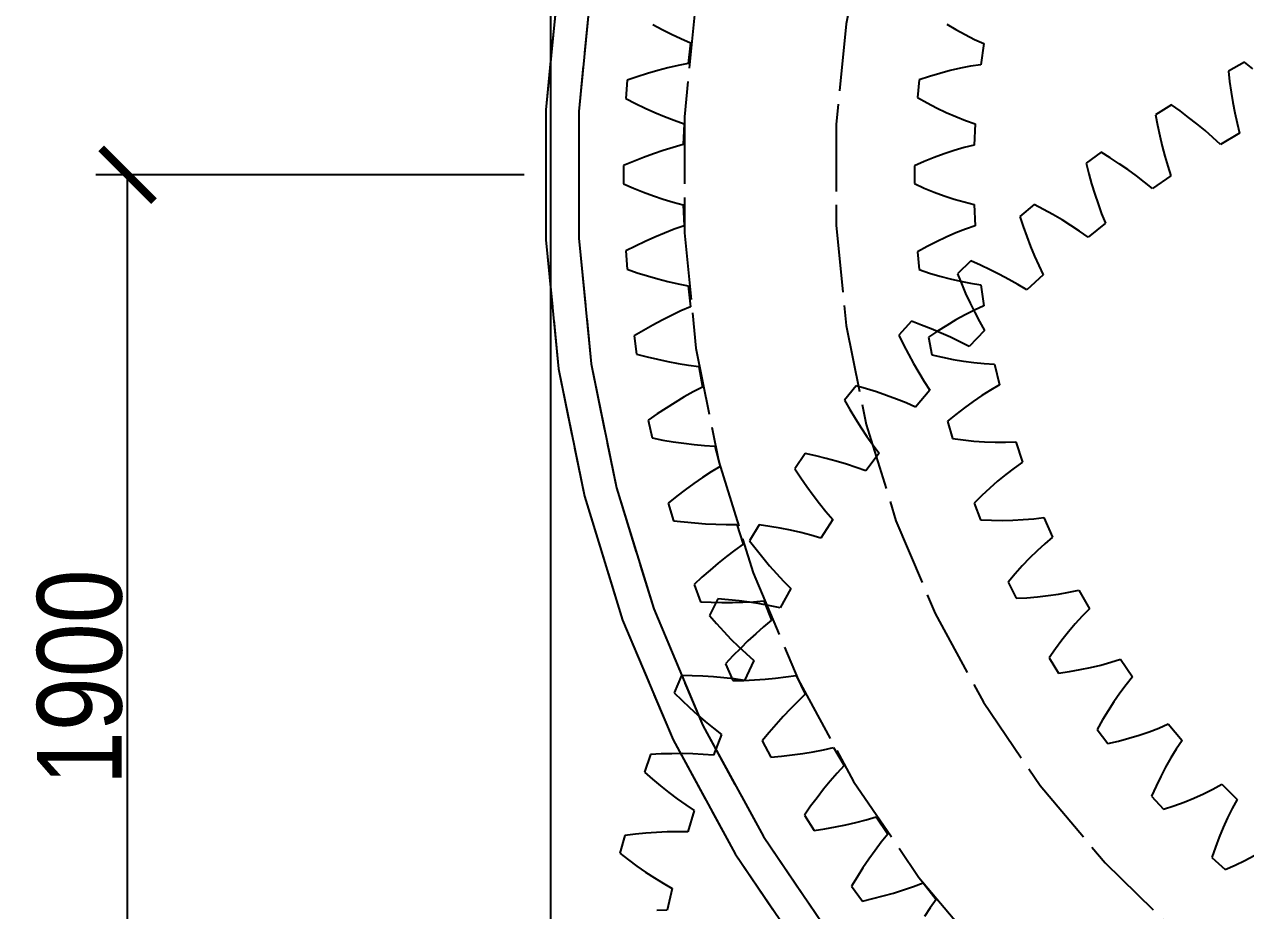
# Model space of a CAD drawing. Header units: millimetres. Extents: x -9 to 221, y -53 to 198.
# Drawn here: x -9.2 to 13.89, y 133.79 to 150.54 of the extents above; entities that cross this region are included whole.
import ezdxf

# ---------------------------------------------------------------- set-up
doc = ezdxf.new("R2010")
doc.units = ezdxf.units.MM
doc.linetypes.add('DASHED', pattern=[1.524, 1.27, -0.254])
for name, color, linetype in [('DIMS', 3, 'CONTINUOUS'), ('HIDDEN', 8, 'DASHED'), ('VISIBLE', 7, 'CONTINUOUS')]:
    doc.layers.add(name, color=color, linetype=linetype)
doc.styles.add('OpenSansCondensed-Light', font='OpenSansCondensed-Light.ttf')
doc.dimstyles.new('EZDXF', dxfattribs={"dimtxt": 0.25, "dimasz": 0.175, "dimexe": 0.375, "dimexo": 0.125, "dimgap": 0.1, "dimtad": 1, "dimlfac": 100, "dimzin": 12, "dimdsep": 46, "dimtxsty": 'OpenSansCondensed-Light', "dimblk": 'ARCHTICK', "dimcen": 2.5, "dimazin": 3, "dimtfac": 0.5, "dimtmove": 2, "dimatfit": 3})

# ---------------------------------------------------------------- blocks, each defined once
blk = doc.blocks.new('_ARCHTICK')
at = {"color": 0, "linetype": 'BYBLOCK', "const_width": 0.15}
blk.add_lwpolyline([(-0.5, -0.5), (0.5, 0.5)], dxfattribs=at)

msp = doc.modelspace()

# ---------------------------------------------------------------- linework, layer by layer
at = {"layer": 'HIDDEN'}
for points in [[(0.75, 83.6), (0.75, 189.1)], [(15.12206, 170.14583), (12.9375, 169.02588), (10.87531, 167.69397), (8.95599, 166.16336), (7.1986, 164.44925), (5.62061, 162.56868), (4.23771, 160.54034), (3.06364, 158.38439), (2.11007, 156.12225), (1.38647, 153.7764), (0.90004, 151.37017), (0.65561, 148.92745), (0.65561, 146.47255), (0.90004, 144.02983), (1.38647, 141.6236), (2.11007, 139.27775), (3.06364, 137.01561), (4.23771, 134.85966), (5.62061, 132.83132), (7.1986, 130.95075), (8.95599, 129.23664), (10.87531, 127.70603), (12.9375, 126.37412), (15.12206, 125.25417)], [(15.37911, 169.57614), (13.25, 168.48461), (11.24015, 167.18651), (9.36954, 165.69475), (7.65676, 164.02415), (6.11882, 162.19131), (4.77102, 160.21444), (3.62675, 158.11321), (2.69738, 155.90848), (1.99215, 153.62218), (1.51806, 151.27701), (1.27983, 148.8963), (1.27983, 146.5037), (1.51806, 144.12299), (1.99215, 141.77782), (2.69738, 139.49152), (3.62675, 137.28679), (4.77102, 135.18556), (6.11882, 133.20869), (7.65676, 131.37585), (9.36954, 129.70525), (11.24015, 128.21349), (13.25, 126.91539), (15.37911, 125.82386)], [(15.37911, 169.57614), (13.25, 168.48461), (11.24015, 167.18651), (9.36954, 165.69475), (7.65676, 164.02415), (6.11882, 162.19131), (4.77102, 160.21444), (3.62675, 158.11321), (2.69738, 155.90848), (1.99215, 153.62218), (1.51806, 151.27701), (1.27983, 148.8963), (1.27983, 146.5037), (1.51806, 144.12299), (1.99215, 141.77782), (2.69738, 139.49152), (3.62675, 137.28679), (4.77102, 135.18556), (6.11882, 133.20869), (7.65676, 131.37585), (9.36954, 129.70525), (11.24015, 128.21349), (13.25, 126.91539), (15.37911, 125.82386)], [(15.37911, 169.57614), (13.25, 168.48461), (11.24015, 167.18651), (9.36954, 165.69475), (7.65676, 164.02415), (6.11882, 162.19131), (4.77102, 160.21444), (3.62675, 158.11321), (2.69738, 155.90848), (1.99215, 153.62218), (1.51806, 151.27701), (1.27983, 148.8963), (1.27983, 146.5037), (1.51806, 144.12299), (1.99215, 141.77782), (2.69738, 139.49152), (3.62675, 137.28679), (4.77102, 135.18556), (6.11882, 133.20869), (7.65676, 131.37585), (9.36954, 129.70525), (11.24015, 128.21349), (13.25, 126.91539), (15.37911, 125.82386)], [(14.25, 166.75256), (12.40764, 165.56264), (10.69291, 164.19519), (9.12286, 162.6638), (7.71308, 160.9837), (6.4776, 159.17157), (5.42868, 157.24544), (4.57676, 155.22444), (3.9303, 153.12866), (3.49572, 150.97893), (3.27735, 148.79661), (3.27735, 146.60339), (3.49572, 144.42107), (3.9303, 142.27134), (4.57676, 140.17556), (5.42868, 138.15456), (6.4776, 136.22843), (7.71308, 134.4163), (9.12286, 132.7362), (10.69291, 131.20481), (12.40764, 129.83736), (14.25, 128.64744)], [(14.25, 166.75256), (12.40764, 165.56264), (10.69291, 164.19519), (9.12286, 162.6638), (7.71308, 160.9837), (6.4776, 159.17157), (5.42868, 157.24544), (4.57676, 155.22444), (3.9303, 153.12866), (3.49572, 150.97893), (3.27735, 148.79661), (3.27735, 146.60339), (3.49572, 144.42107), (3.9303, 142.27134), (4.57676, 140.17556), (5.42868, 138.15456), (6.4776, 136.22843), (7.71308, 134.4163), (9.12286, 132.7362), (10.69291, 131.20481), (12.40764, 129.83736), (14.25, 128.64744)], [(14.0859, 163.22831), (12.59526, 162.03957), (11.23038, 160.7083), (10.00484, 159.24776), (8.93081, 157.67245), (8.01897, 155.99803), (7.27838, 154.24114), (6.7164, 152.41924), (6.33861, 150.55043), (6.14877, 148.6533), (6.14877, 146.7467), (6.33861, 144.84957), (6.7164, 142.98076), (7.27838, 141.15886), (8.01897, 139.40197), (8.93081, 137.72755), (10.00484, 136.15224), (11.23038, 134.6917), (12.59526, 133.36043), (14.0859, 132.17169)], [(14.0859, 163.22831), (12.59526, 162.03957), (11.23038, 160.7083), (10.00484, 159.24776), (8.93081, 157.67245), (8.01897, 155.99803), (7.27838, 154.24114), (6.7164, 152.41924), (6.33861, 150.55043), (6.14877, 148.6533), (6.14877, 146.7467), (6.33861, 144.84957), (6.7164, 142.98076), (7.27838, 141.15886), (8.01897, 139.40197), (8.93081, 137.72755), (10.00484, 136.15224), (11.23038, 134.6917), (12.59526, 133.36043), (14.0859, 132.17169)], [(2.67827, 150.54243), (2.85543, 150.44767)], [(2.67827, 150.54243), (2.85543, 150.44767)], [(8.23674, 150.54806), (8.40977, 150.44507)], [(8.23674, 150.54806), (8.40977, 150.44507)], [(2.85543, 150.44767), (3.03346, 150.35819)], [(2.85543, 150.44767), (3.03346, 150.35819)], [(3.03346, 150.35819), (3.21235, 150.27428)], [(3.03346, 150.35819), (3.21235, 150.27428)], [(8.40977, 150.44507), (8.58421, 150.34899)], [(8.40977, 150.44507), (8.58421, 150.34899)], [(8.58421, 150.34899), (8.76008, 150.26033)], [(8.58421, 150.34899), (8.76008, 150.26033)], [(0.75, 145.22197), (0.75, 150.17803)], [(3.21235, 150.27428), (3.39209, 150.19631)], [(3.21235, 150.27428), (3.39209, 150.19631)], [(3.39209, 150.19631), (3.35072, 149.80275)], [(3.39209, 150.19631), (3.35072, 149.80275)], [(8.76008, 150.26033), (8.93741, 150.17982)], [(8.76008, 150.26033), (8.93741, 150.17982)], [(8.93741, 150.17982), (8.8815, 149.77899)], [(8.93741, 150.17982), (8.8815, 149.77899)], [(2.58054, 149.61261), (2.38736, 149.55163)], [(2.58054, 149.61261), (2.38736, 149.55163)], [(2.77353, 149.66847), (2.58054, 149.61261)], [(2.77353, 149.66847), (2.58054, 149.61261)], [(2.96628, 149.71897), (2.77353, 149.66847)], [(2.96628, 149.71897), (2.77353, 149.66847)], [(3.1587, 149.76386), (2.96628, 149.71897)], [(3.1587, 149.76386), (2.96628, 149.71897)], [(3.35072, 149.80275), (3.1587, 149.76386)], [(3.35072, 149.80275), (3.1587, 149.76386)], [(8.1068, 149.61656), (7.91179, 149.55819)], [(8.1068, 149.61656), (7.91179, 149.55819)], [(8.30141, 149.66827), (8.1068, 149.61656)], [(8.30141, 149.66827), (8.1068, 149.61656)], [(8.49549, 149.71294), (8.30141, 149.66827)], [(8.49549, 149.71294), (8.30141, 149.66827)], [(8.68891, 149.75009), (8.49549, 149.71294)], [(8.68891, 149.75009), (8.49549, 149.71294)], [(8.8815, 149.77899), (8.68891, 149.75009)], [(8.8815, 149.77899), (8.68891, 149.75009)], [(13.87046, 149.83069), (13.56224, 149.66178)], [(13.87046, 149.83069), (13.56224, 149.66178)], [(13.56224, 149.66178), (13.58597, 149.46019)], [(13.56224, 149.66178), (13.58597, 149.46019)], [(14.0276, 149.70221), (13.87046, 149.83069)], [(14.0276, 149.70221), (13.87046, 149.83069)], [(2.19405, 149.48571), (2.16991, 149.14044)], [(2.19405, 149.48571), (2.16991, 149.14044)], [(2.38736, 149.55163), (2.19405, 149.48571)], [(2.38736, 149.55163), (2.19405, 149.48571)], [(7.71648, 149.49343), (7.68548, 149.15888)], [(7.71648, 149.49343), (7.68548, 149.15888)], [(7.91179, 149.55819), (7.71648, 149.49343)], [(7.91179, 149.55819), (7.71648, 149.49343)], [(13.58597, 149.46019), (13.61406, 149.26078)], [(13.58597, 149.46019), (13.61406, 149.26078)], [(7.68548, 149.15888), (7.86556, 149.05934)], [(7.68548, 149.15888), (7.86556, 149.05934)], [(13.61406, 149.26078), (13.64664, 149.06366)], [(13.61406, 149.26078), (13.64664, 149.06366)], [(2.16991, 149.14044), (2.35216, 149.04825)], [(2.16991, 149.14044), (2.35216, 149.04825)], [(2.35216, 149.04825), (2.53497, 148.96098)], [(2.35216, 149.04825), (2.53497, 148.96098)], [(2.53497, 148.96098), (2.71832, 148.87881)], [(2.53497, 148.96098), (2.71832, 148.87881)], [(7.86556, 149.05934), (8.04653, 148.96613)], [(7.86556, 149.05934), (8.04653, 148.96613)], [(8.04653, 148.96613), (8.22832, 148.87954)], [(8.04653, 148.96613), (8.22832, 148.87954)], [(12.48449, 149.02343), (12.18824, 148.83431)], [(12.48449, 149.02343), (12.18824, 148.83431)], [(12.64987, 148.90574), (12.48449, 149.02343)], [(12.64987, 148.90574), (12.48449, 149.02343)], [(13.64664, 149.06366), (13.68392, 148.86899)], [(13.64664, 149.06366), (13.68392, 148.86899)], [(2.71832, 148.87881), (2.90215, 148.80197)], [(2.71832, 148.87881), (2.90215, 148.80197)], [(2.90215, 148.80197), (3.08646, 148.73074)], [(2.90215, 148.80197), (3.08646, 148.73074)], [(3.08646, 148.73074), (3.2712, 148.6655)], [(3.08646, 148.73074), (3.2712, 148.6655)], [(8.22832, 148.87954), (8.41089, 148.79996)], [(8.22832, 148.87954), (8.41089, 148.79996)], [(8.41089, 148.79996), (8.59419, 148.72791)], [(8.41089, 148.79996), (8.59419, 148.72791)], [(8.59419, 148.72791), (8.77819, 148.66411)], [(8.59419, 148.72791), (8.77819, 148.66411)], [(12.18824, 148.83431), (12.22539, 148.63476)], [(12.18824, 148.83431), (12.22539, 148.63476)], [(12.81125, 148.78527), (12.64987, 148.90574)], [(12.81125, 148.78527), (12.64987, 148.90574)], [(12.96845, 148.66196), (12.81125, 148.78527)], [(12.96845, 148.66196), (12.81125, 148.78527)], [(13.68392, 148.86899), (13.72613, 148.67697)], [(13.68392, 148.86899), (13.72613, 148.67697)], [(3.2712, 148.6655), (3.25739, 148.27001)], [(3.2712, 148.6655), (3.25739, 148.27001)], [(8.77819, 148.66411), (8.7595, 148.25983)], [(8.77819, 148.66411), (8.7595, 148.25983)], [(12.22539, 148.63476), (12.26673, 148.43767)], [(12.22539, 148.63476), (12.26673, 148.43767)], [(13.12125, 148.53572), (12.96845, 148.66196)], [(13.12125, 148.53572), (12.96845, 148.66196)], [(13.26936, 148.40643), (13.12125, 148.53572)], [(13.26936, 148.40643), (13.12125, 148.53572)], [(13.7736, 148.48782), (13.41242, 148.2739)], [(13.7736, 148.48782), (13.41242, 148.2739)], [(13.72613, 148.67697), (13.7736, 148.48782)], [(13.72613, 148.67697), (13.7736, 148.48782)], [(3.25739, 148.27001), (3.06854, 148.21782)], [(3.25739, 148.27001), (3.06854, 148.21782)], [(8.7595, 148.25983), (8.5704, 148.21328)], [(8.7595, 148.25983), (8.5704, 148.21328)], [(12.26673, 148.43767), (12.31241, 148.24316)], [(12.26673, 148.43767), (12.31241, 148.24316)], [(12.31241, 148.24316), (12.36261, 148.05142)], [(12.31241, 148.24316), (12.36261, 148.05142)], [(13.41242, 148.2739), (13.26936, 148.40643)], [(13.41242, 148.2739), (13.26936, 148.40643)], [(2.50234, 148.02661), (2.31389, 147.9523)], [(2.50234, 148.02661), (2.31389, 147.9523)], [(2.69097, 148.09579), (2.50234, 148.02661)], [(2.69097, 148.09579), (2.50234, 148.02661)], [(2.87972, 148.15962), (2.69097, 148.09579)], [(2.87972, 148.15962), (2.69097, 148.09579)], [(3.06854, 148.21782), (2.87972, 148.15962)], [(3.06854, 148.21782), (2.87972, 148.15962)], [(8.00309, 148.02661), (7.8143, 147.95049)], [(8.00309, 148.02661), (7.8143, 147.95049)], [(8.1921, 148.09605), (8.00309, 148.02661)], [(8.1921, 148.09605), (8.00309, 148.02661)], [(8.38123, 148.15845), (8.1921, 148.09605)], [(8.38123, 148.15845), (8.1921, 148.09605)], [(8.5704, 148.21328), (8.38123, 148.15845)], [(8.5704, 148.21328), (8.38123, 148.15845)], [(11.15555, 148.12541), (10.87259, 147.91692)], [(11.15555, 148.12541), (10.87259, 147.91692)], [(11.32841, 148.01902), (11.15555, 148.12541)], [(11.32841, 148.01902), (11.15555, 148.12541)], [(11.49748, 147.9096), (11.32841, 148.01902)], [(11.49748, 147.9096), (11.32841, 148.01902)], [(12.36261, 148.05142), (12.41755, 147.86265)], [(12.36261, 148.05142), (12.41755, 147.86265)], [(2.31389, 147.9523), (2.12565, 147.87306)], [(2.31389, 147.9523), (2.12565, 147.87306)], [(2.12565, 147.87306), (2.12565, 147.52694)], [(2.12565, 147.87306), (2.12565, 147.52694)], [(7.8143, 147.95049), (7.6258, 147.86799)], [(7.8143, 147.95049), (7.6258, 147.86799)], [(7.6258, 147.86799), (7.6258, 147.53201)], [(7.6258, 147.86799), (7.6258, 147.53201)], [(10.87259, 147.91692), (10.92298, 147.7203)], [(10.87259, 147.91692), (10.92298, 147.7203)], [(11.66257, 147.79707), (11.49748, 147.9096)], [(11.66257, 147.79707), (11.49748, 147.9096)], [(11.82346, 147.68132), (11.66257, 147.79707)], [(11.82346, 147.68132), (11.66257, 147.79707)], [(12.41755, 147.86265), (12.47754, 147.67709)], [(12.41755, 147.86265), (12.47754, 147.67709)], [(10.92298, 147.7203), (10.9774, 147.5264)], [(10.92298, 147.7203), (10.9774, 147.5264)], [(11.97987, 147.5622), (11.82346, 147.68132)], [(11.97987, 147.5622), (11.82346, 147.68132)], [(12.13147, 147.43952), (11.97987, 147.5622)], [(12.13147, 147.43952), (11.97987, 147.5622)], [(12.47754, 147.67709), (12.13147, 147.43952)], [(12.47754, 147.67709), (12.13147, 147.43952)], [(2.12565, 147.52694), (2.31389, 147.4477)], [(2.12565, 147.52694), (2.31389, 147.4477)], [(2.31389, 147.4477), (2.50234, 147.37339)], [(2.31389, 147.4477), (2.50234, 147.37339)], [(2.50234, 147.37339), (2.69097, 147.30421)], [(2.50234, 147.37339), (2.69097, 147.30421)], [(2.69097, 147.30421), (2.87972, 147.24038)], [(2.69097, 147.30421), (2.87972, 147.24038)], [(7.6258, 147.53201), (7.8143, 147.44951)], [(7.6258, 147.53201), (7.8143, 147.44951)], [(7.8143, 147.44951), (8.00309, 147.37339)], [(7.8143, 147.44951), (8.00309, 147.37339)], [(8.00309, 147.37339), (8.1921, 147.30395)], [(8.00309, 147.37339), (8.1921, 147.30395)], [(8.1921, 147.30395), (8.38123, 147.24155)], [(8.1921, 147.30395), (8.38123, 147.24155)], [(10.9774, 147.5264), (11.03596, 147.33539)], [(10.9774, 147.5264), (11.03596, 147.33539)], [(11.03596, 147.33539), (11.09885, 147.14743)], [(11.03596, 147.33539), (11.09885, 147.14743)], [(2.87972, 147.24038), (3.06854, 147.18218)], [(2.87972, 147.24038), (3.06854, 147.18218)], [(3.06854, 147.18218), (3.25739, 147.12999)], [(3.06854, 147.18218), (3.25739, 147.12999)], [(3.25739, 147.12999), (3.2712, 146.7345)], [(3.25739, 147.12999), (3.2712, 146.7345)], [(8.38123, 147.24155), (8.5704, 147.18672)], [(8.38123, 147.24155), (8.5704, 147.18672)], [(8.5704, 147.18672), (8.7595, 147.14017)], [(8.5704, 147.18672), (8.7595, 147.14017)], [(8.7595, 147.14017), (8.77819, 146.73589)], [(8.7595, 147.14017), (8.77819, 146.73589)], [(9.88955, 147.14062), (9.62115, 146.9137)], [(9.88955, 147.14062), (9.62115, 146.9137)], [(10.06913, 147.04602), (9.88955, 147.14062)], [(10.06913, 147.04602), (9.88955, 147.14062)], [(11.09885, 147.14743), (11.16628, 146.96274)], [(11.09885, 147.14743), (11.16628, 146.96274)], [(9.62115, 146.9137), (9.68456, 146.72088)], [(9.62115, 146.9137), (9.68456, 146.72088)], [(10.24513, 146.94814), (10.06913, 147.04602)], [(10.24513, 146.94814), (10.06913, 147.04602)], [(10.41737, 146.84688), (10.24513, 146.94814)], [(10.41737, 146.84688), (10.24513, 146.94814)], [(10.58563, 146.74214), (10.41737, 146.84688)], [(10.58563, 146.74214), (10.41737, 146.84688)], [(11.16628, 146.96274), (11.23854, 146.78161)], [(11.16628, 146.96274), (11.23854, 146.78161)], [(3.08646, 146.66926), (2.90215, 146.59803)], [(3.08646, 146.66926), (2.90215, 146.59803)], [(3.2712, 146.7345), (3.08646, 146.66926)], [(3.2712, 146.7345), (3.08646, 146.66926)], [(8.59419, 146.67209), (8.41089, 146.60004)], [(8.59419, 146.67209), (8.41089, 146.60004)], [(8.77819, 146.73589), (8.59419, 146.67209)], [(8.77819, 146.73589), (8.59419, 146.67209)], [(9.68456, 146.72088), (9.7518, 146.53106)], [(9.68456, 146.72088), (9.7518, 146.53106)], [(10.74965, 146.63373), (10.58563, 146.74214)], [(10.74965, 146.63373), (10.58563, 146.74214)], [(10.9091, 146.52145), (10.74965, 146.63373)], [(10.9091, 146.52145), (10.74965, 146.63373)], [(11.23854, 146.78161), (10.9091, 146.52145)], [(11.23854, 146.78161), (10.9091, 146.52145)], [(2.53497, 146.43902), (2.35216, 146.35175)], [(2.53497, 146.43902), (2.35216, 146.35175)], [(2.71832, 146.52119), (2.53497, 146.43902)], [(2.71832, 146.52119), (2.53497, 146.43902)], [(2.90215, 146.59803), (2.71832, 146.52119)], [(2.90215, 146.59803), (2.71832, 146.52119)], [(8.04653, 146.43387), (7.86556, 146.34066)], [(8.04653, 146.43387), (7.86556, 146.34066)], [(8.22832, 146.52046), (8.04653, 146.43387)], [(8.22832, 146.52046), (8.04653, 146.43387)], [(8.41089, 146.60004), (8.22832, 146.52046)], [(8.41089, 146.60004), (8.22832, 146.52046)], [(9.7518, 146.53106), (9.823, 146.34438)], [(9.7518, 146.53106), (9.823, 146.34438)], [(2.35216, 146.35175), (2.16991, 146.25956)], [(2.35216, 146.35175), (2.16991, 146.25956)], [(2.16991, 146.25956), (2.19405, 145.91429)], [(2.16991, 146.25956), (2.19405, 145.91429)], [(7.86556, 146.34066), (7.68548, 146.24112)], [(7.86556, 146.34066), (7.68548, 146.24112)], [(7.68548, 146.24112), (7.71648, 145.90657)], [(7.68548, 146.24112), (7.71648, 145.90657)], [(9.823, 146.34438), (9.8983, 146.16104)], [(9.823, 146.34438), (9.8983, 146.16104)], [(9.8983, 146.16104), (9.97791, 145.98127)], [(9.8983, 146.16104), (9.97791, 145.98127)], [(8.69215, 146.07348), (8.43951, 145.82914)], [(8.69215, 146.07348), (8.43951, 145.82914)], [(8.87765, 145.99108), (8.69215, 146.07348)], [(8.87765, 145.99108), (8.69215, 146.07348)], [(9.0598, 145.90517), (8.87765, 145.99108)], [(9.0598, 145.90517), (8.87765, 145.99108)], [(9.97791, 145.98127), (10.06211, 145.80537)], [(9.97791, 145.98127), (10.06211, 145.80537)], [(2.19405, 145.91429), (2.38736, 145.84837)], [(2.19405, 145.91429), (2.38736, 145.84837)], [(2.38736, 145.84837), (2.58054, 145.78739)], [(2.38736, 145.84837), (2.58054, 145.78739)], [(2.58054, 145.78739), (2.77353, 145.73153)], [(2.58054, 145.78739), (2.77353, 145.73153)], [(2.77353, 145.73153), (2.96628, 145.68103)], [(2.77353, 145.73153), (2.96628, 145.68103)], [(7.71648, 145.90657), (7.91179, 145.84181)], [(7.71648, 145.90657), (7.91179, 145.84181)], [(7.91179, 145.84181), (8.1068, 145.78344)], [(7.91179, 145.84181), (8.1068, 145.78344)], [(8.1068, 145.78344), (8.30141, 145.73173)], [(8.1068, 145.78344), (8.30141, 145.73173)], [(8.30141, 145.73173), (8.49549, 145.68706)], [(8.30141, 145.73173), (8.49549, 145.68706)], [(8.43951, 145.82914), (8.51566, 145.64098)], [(8.43951, 145.82914), (8.51566, 145.64098)], [(8.49549, 145.68706), (8.68891, 145.64991)], [(8.49549, 145.68706), (8.68891, 145.64991)], [(9.23841, 145.81565), (9.0598, 145.90517)], [(9.23841, 145.81565), (9.0598, 145.90517)], [(9.41329, 145.72237), (9.23841, 145.81565)], [(9.41329, 145.72237), (9.23841, 145.81565)], [(9.58419, 145.62517), (9.41329, 145.72237)], [(9.58419, 145.62517), (9.41329, 145.72237)], [(10.06211, 145.80537), (9.75078, 145.52379)], [(10.06211, 145.80537), (9.75078, 145.52379)], [(2.96628, 145.68103), (3.1587, 145.63614)], [(2.96628, 145.68103), (3.1587, 145.63614)], [(3.1587, 145.63614), (3.35072, 145.59725)], [(3.1587, 145.63614), (3.35072, 145.59725)], [(3.35072, 145.59725), (3.39209, 145.20369)], [(3.35072, 145.59725), (3.39209, 145.20369)], [(8.51566, 145.64098), (8.59543, 145.45607)], [(8.51566, 145.64098), (8.59543, 145.45607)], [(8.59543, 145.45607), (8.67894, 145.27457)], [(8.59543, 145.45607), (8.67894, 145.27457)], [(8.68891, 145.64991), (8.8815, 145.62101)], [(8.68891, 145.64991), (8.8815, 145.62101)], [(8.8815, 145.62101), (8.93741, 145.22018)], [(8.8815, 145.62101), (8.93741, 145.22018)], [(9.75078, 145.52379), (9.58419, 145.62517)], [(9.75078, 145.52379), (9.58419, 145.62517)], [(8.67894, 145.27457), (8.76632, 145.09667)], [(8.67894, 145.27457), (8.76632, 145.09667)], [(3.03346, 145.04181), (2.85543, 144.95233)], [(3.03346, 145.04181), (2.85543, 144.95233)], [(3.21235, 145.12572), (3.03346, 145.04181)], [(3.21235, 145.12572), (3.03346, 145.04181)], [(3.39209, 145.20369), (3.21235, 145.12572)], [(3.39209, 145.20369), (3.21235, 145.12572)], [(8.58421, 145.05101), (8.40977, 144.95493)], [(8.58421, 145.05101), (8.40977, 144.95493)], [(8.76008, 145.13967), (8.58421, 145.05101)], [(8.76008, 145.13967), (8.58421, 145.05101)], [(8.93741, 145.22018), (8.76008, 145.13967)], [(8.93741, 145.22018), (8.76008, 145.13967)], [(8.76632, 145.09667), (8.85776, 144.92262)], [(8.76632, 145.09667), (8.85776, 144.92262)], [(2.67827, 144.85757), (2.50199, 144.75776)], [(2.67827, 144.85757), (2.50199, 144.75776)], [(2.85543, 144.95233), (2.67827, 144.85757)], [(2.85543, 144.95233), (2.67827, 144.85757)], [(7.56871, 144.92874), (7.33295, 144.66807)], [(7.56871, 144.92874), (7.33295, 144.66807)], [(7.7593, 144.85891), (7.56871, 144.92874)], [(7.7593, 144.85891), (7.56871, 144.92874)], [(7.94677, 144.78537), (7.7593, 144.85891)], [(7.94677, 144.78537), (7.7593, 144.85891)], [(8.13097, 144.70797), (7.94677, 144.78537)], [(8.13097, 144.70797), (7.94677, 144.78537)], [(8.23674, 144.85194), (8.06515, 144.74243)], [(8.23674, 144.85194), (8.06515, 144.74243)], [(8.40977, 144.95493), (8.23674, 144.85194)], [(8.40977, 144.95493), (8.23674, 144.85194)], [(8.85776, 144.92262), (8.95351, 144.75273)], [(8.85776, 144.92262), (8.95351, 144.75273)], [(2.50199, 144.75776), (2.32661, 144.65309)], [(2.50199, 144.75776), (2.32661, 144.65309)], [(2.32661, 144.65309), (2.37478, 144.31034)], [(2.32661, 144.65309), (2.37478, 144.31034)], [(7.33295, 144.66807), (7.42149, 144.48542)], [(7.33295, 144.66807), (7.42149, 144.48542)], [(8.06515, 144.74243), (7.89502, 144.62669)], [(8.06515, 144.74243), (7.89502, 144.62669)], [(7.89502, 144.62669), (7.95675, 144.29643)], [(7.89502, 144.62669), (7.95675, 144.29643)], [(8.31169, 144.62658), (8.13097, 144.70797)], [(8.31169, 144.62658), (8.13097, 144.70797)], [(8.4887, 144.54101), (8.31169, 144.62658)], [(8.4887, 144.54101), (8.31169, 144.62658)], [(8.66169, 144.45099), (8.4887, 144.54101)], [(8.66169, 144.45099), (8.4887, 144.54101)], [(8.95351, 144.75273), (8.66169, 144.45099)], [(8.95351, 144.75273), (8.66169, 144.45099)], [(2.37478, 144.31034), (2.57221, 144.25806)], [(2.37478, 144.31034), (2.57221, 144.25806)], [(7.42149, 144.48542), (7.51344, 144.30625)], [(7.42149, 144.48542), (7.51344, 144.30625)], [(7.51344, 144.30625), (7.60888, 144.13073)], [(7.51344, 144.30625), (7.60888, 144.13073)], [(2.57221, 144.25806), (2.76918, 144.21071)], [(2.57221, 144.25806), (2.76918, 144.21071)], [(2.76918, 144.21071), (2.9656, 144.16845)], [(2.76918, 144.21071), (2.9656, 144.16845)], [(2.9656, 144.16845), (3.16139, 144.13151)], [(2.9656, 144.16845), (3.16139, 144.13151)], [(3.16139, 144.13151), (3.35648, 144.10016)], [(3.16139, 144.13151), (3.35648, 144.10016)], [(3.35648, 144.10016), (3.55075, 144.07475)], [(3.35648, 144.10016), (3.55075, 144.07475)], [(3.55075, 144.07475), (3.61946, 143.68504)], [(3.55075, 144.07475), (3.61946, 143.68504)], [(7.60888, 144.13073), (7.70795, 143.95906)], [(7.60888, 144.13073), (7.70795, 143.95906)], [(7.95675, 144.29643), (8.1572, 144.24997)], [(7.95675, 144.29643), (8.1572, 144.24997)], [(8.1572, 144.24997), (8.35677, 144.20984)], [(8.1572, 144.24997), (8.35677, 144.20984)], [(8.35677, 144.20984), (8.55532, 144.17631)], [(8.35677, 144.20984), (8.55532, 144.17631)], [(8.55532, 144.17631), (8.75269, 144.14973)], [(8.55532, 144.17631), (8.75269, 144.14973)], [(8.75269, 144.14973), (8.94871, 144.13059)], [(8.75269, 144.14973), (8.94871, 144.13059)], [(8.94871, 144.13059), (9.14315, 144.11958)], [(8.94871, 144.13059), (9.14315, 144.11958)], [(9.14315, 144.11958), (9.23581, 143.72562)], [(9.14315, 144.11958), (9.23581, 143.72562)], [(7.70795, 143.95906), (7.81081, 143.79151)], [(7.70795, 143.95906), (7.81081, 143.79151)], [(3.61946, 143.68504), (3.4456, 143.59472)], [(3.61946, 143.68504), (3.4456, 143.59472)], [(6.52423, 143.71151), (6.30641, 143.43568)], [(6.52423, 143.71151), (6.30641, 143.43568)], [(6.71906, 143.65458), (6.52423, 143.71151)], [(6.71906, 143.65458), (6.52423, 143.71151)], [(6.91103, 143.59372), (6.71906, 143.65458)], [(6.91103, 143.59372), (6.71906, 143.65458)], [(7.9177, 143.6284), (7.64668, 143.30783)], [(7.9177, 143.6284), (7.64668, 143.30783)], [(7.81081, 143.79151), (7.9177, 143.6284)], [(7.81081, 143.79151), (7.9177, 143.6284)], [(9.06666, 143.62909), (8.89972, 143.52459)], [(9.06666, 143.62909), (8.89972, 143.52459)], [(9.23581, 143.72562), (9.06666, 143.62909)], [(9.23581, 143.72562), (9.06666, 143.62909)], [(3.10165, 143.39686), (2.93153, 143.28997)], [(3.10165, 143.39686), (2.93153, 143.28997)], [(3.273, 143.49854), (3.10165, 143.39686)], [(3.273, 143.49854), (3.10165, 143.39686)], [(3.4456, 143.59472), (3.273, 143.49854)], [(3.4456, 143.59472), (3.273, 143.49854)], [(6.30641, 143.43568), (6.40696, 143.25936)], [(6.30641, 143.43568), (6.40696, 143.25936)], [(7.09998, 143.5288), (6.91103, 143.59372)], [(7.09998, 143.5288), (6.91103, 143.59372)], [(7.28574, 143.45966), (7.09998, 143.5288)], [(7.28574, 143.45966), (7.09998, 143.5288)], [(7.46806, 143.3861), (7.28574, 143.45966)], [(7.46806, 143.3861), (7.28574, 143.45966)], [(7.64668, 143.30783), (7.46806, 143.3861)], [(7.64668, 143.30783), (7.46806, 143.3861)], [(8.73489, 143.41282), (8.5721, 143.2943)], [(8.73489, 143.41282), (8.5721, 143.2943)], [(8.89972, 143.52459), (8.73489, 143.41282)], [(8.89972, 143.52459), (8.73489, 143.41282)], [(2.76264, 143.1781), (2.59499, 143.06145)], [(2.76264, 143.1781), (2.59499, 143.06145)], [(2.93153, 143.28997), (2.76264, 143.1781)], [(2.93153, 143.28997), (2.76264, 143.1781)], [(6.40696, 143.25936), (6.51067, 143.08673)], [(6.40696, 143.25936), (6.51067, 143.08673)], [(8.41135, 143.16942), (8.25262, 143.03849)], [(8.41135, 143.16942), (8.25262, 143.03849)], [(8.5721, 143.2943), (8.41135, 143.16942)], [(8.5721, 143.2943), (8.41135, 143.16942)], [(2.59499, 143.06145), (2.66695, 142.7229)], [(2.59499, 143.06145), (2.66695, 142.7229)], [(6.51067, 143.08673), (6.61762, 142.91797)], [(6.51067, 143.08673), (6.61762, 142.91797)], [(6.61762, 142.91797), (6.72793, 142.75331)], [(6.61762, 142.91797), (6.72793, 142.75331)], [(8.25262, 143.03849), (8.34457, 142.71533)], [(8.25262, 143.03849), (8.34457, 142.71533)], [(2.66695, 142.7229), (2.86755, 142.68453)], [(2.66695, 142.7229), (2.86755, 142.68453)], [(2.86755, 142.68453), (3.06734, 142.65103)], [(2.86755, 142.68453), (3.06734, 142.65103)], [(6.72793, 142.75331), (6.84175, 142.593)], [(6.72793, 142.75331), (6.84175, 142.593)], [(8.34457, 142.71533), (8.54845, 142.68756)], [(8.34457, 142.71533), (8.54845, 142.68756)], [(8.54845, 142.68756), (8.75086, 142.66602)], [(8.54845, 142.68756), (8.75086, 142.66602)], [(3.06734, 142.65103), (3.26623, 142.62257)], [(3.06734, 142.65103), (3.26623, 142.62257)], [(3.26623, 142.62257), (3.46413, 142.59938)], [(3.26623, 142.62257), (3.46413, 142.59938)], [(3.46413, 142.59938), (3.66092, 142.58171)], [(3.46413, 142.59938), (3.66092, 142.58171)], [(3.66092, 142.58171), (3.85649, 142.56992)], [(3.66092, 142.58171), (3.85649, 142.56992)], [(3.85649, 142.56992), (3.95223, 142.18595)], [(3.85649, 142.56992), (3.95223, 142.18595)], [(6.84175, 142.593), (6.9593, 142.43739)], [(6.84175, 142.593), (6.9593, 142.43739)], [(8.75086, 142.66602), (8.95166, 142.65095)], [(8.75086, 142.66602), (8.95166, 142.65095)], [(8.95166, 142.65095), (9.15064, 142.6427)], [(8.95166, 142.65095), (9.15064, 142.6427)], [(9.15064, 142.6427), (9.34759, 142.64173)], [(9.15064, 142.6427), (9.34759, 142.64173)], [(9.34759, 142.64173), (9.54222, 142.6487)], [(9.34759, 142.64173), (9.54222, 142.6487)], [(9.54222, 142.6487), (9.67083, 142.26497)], [(9.54222, 142.6487), (9.67083, 142.26497)], [(5.56339, 142.42725), (5.36448, 142.13748)], [(5.56339, 142.42725), (5.36448, 142.13748)], [(5.76159, 142.38345), (5.56339, 142.42725)], [(5.76159, 142.38345), (5.56339, 142.42725)], [(5.95719, 142.33555), (5.76159, 142.38345)], [(5.95719, 142.33555), (5.76159, 142.38345)], [(6.15006, 142.2834), (5.95719, 142.33555)], [(6.15006, 142.2834), (5.95719, 142.33555)], [(6.34001, 142.22682), (6.15006, 142.2834)], [(6.34001, 142.22682), (6.15006, 142.2834)], [(6.52685, 142.16561), (6.34001, 142.22682)], [(6.52685, 142.16561), (6.34001, 142.22682)], [(6.9593, 142.43739), (6.7103, 142.09944)], [(6.9593, 142.43739), (6.7103, 142.09944)], [(9.67083, 142.26497), (9.51131, 142.15325)], [(9.67083, 142.26497), (9.51131, 142.15325)], [(3.78509, 142.08372), (3.61962, 141.97573)], [(3.78509, 142.08372), (3.61962, 141.97573)], [(3.95223, 142.18595), (3.78509, 142.08372)], [(3.95223, 142.18595), (3.78509, 142.08372)], [(5.36448, 142.13748), (5.47658, 141.96827)], [(5.36448, 142.13748), (5.47658, 141.96827)], [(6.7103, 142.09944), (6.52685, 142.16561)], [(6.7103, 142.09944), (6.52685, 142.16561)], [(9.35473, 142.03378), (9.20091, 141.90728)], [(9.35473, 142.03378), (9.20091, 141.90728)], [(9.51131, 142.15325), (9.35473, 142.03378)], [(9.51131, 142.15325), (9.35473, 142.03378)], [(3.45578, 141.86235), (3.29352, 141.74385)], [(3.45578, 141.86235), (3.29352, 141.74385)], [(3.61962, 141.97573), (3.45578, 141.86235)], [(3.61962, 141.97573), (3.45578, 141.86235)], [(5.47658, 141.96827), (5.59158, 141.80295)], [(5.47658, 141.96827), (5.59158, 141.80295)], [(5.59158, 141.80295), (5.70957, 141.64172)], [(5.59158, 141.80295), (5.70957, 141.64172)], [(9.04975, 141.77425), (8.9012, 141.63508)], [(9.04975, 141.77425), (8.9012, 141.63508)], [(9.20091, 141.90728), (9.04975, 141.77425)], [(9.20091, 141.90728), (9.04975, 141.77425)], [(3.13285, 141.62048), (2.97374, 141.49242)], [(3.13285, 141.62048), (2.97374, 141.49242)], [(3.29352, 141.74385), (3.13285, 141.62048)], [(3.29352, 141.74385), (3.13285, 141.62048)], [(5.70957, 141.64172), (5.83063, 141.48479)], [(5.70957, 141.64172), (5.83063, 141.48479)], [(8.9012, 141.63508), (8.75524, 141.49005)], [(8.9012, 141.63508), (8.75524, 141.49005)], [(2.97374, 141.49242), (3.06915, 141.15971)], [(2.97374, 141.49242), (3.06915, 141.15971)], [(5.83063, 141.48479), (5.95491, 141.33244)], [(5.83063, 141.48479), (5.95491, 141.33244)], [(5.95491, 141.33244), (6.08259, 141.18503)], [(5.95491, 141.33244), (6.08259, 141.18503)], [(8.75524, 141.49005), (8.87661, 141.17676)], [(8.75524, 141.49005), (8.87661, 141.17676)], [(3.06915, 141.15971), (3.27194, 141.13542)], [(3.06915, 141.15971), (3.27194, 141.13542)], [(3.27194, 141.13542), (3.47358, 141.11594)], [(3.27194, 141.13542), (3.47358, 141.11594)], [(3.47358, 141.11594), (3.67396, 141.10143)], [(3.47358, 141.11594), (3.67396, 141.10143)], [(3.67396, 141.10143), (3.873, 141.0921)], [(3.67396, 141.10143), (3.873, 141.0921)], [(3.873, 141.0921), (4.07055, 141.0882)], [(3.873, 141.0921), (4.07055, 141.0882)], [(4.07055, 141.0882), (4.26646, 141.09008)], [(4.07055, 141.0882), (4.26646, 141.09008)], [(4.26646, 141.09008), (4.38875, 140.71372)], [(4.26646, 141.09008), (4.38875, 140.71372)], [(4.69047, 141.08167), (4.51136, 140.77927)], [(4.69047, 141.08167), (4.51136, 140.77927)], [(4.89115, 141.05121), (4.69047, 141.08167)], [(4.89115, 141.05121), (4.69047, 141.08167)], [(6.08259, 141.18503), (5.85671, 140.8312)], [(6.08259, 141.18503), (5.85671, 140.8312)], [(8.87661, 141.17676), (9.08218, 141.16792)], [(8.87661, 141.17676), (9.08218, 141.16792)], [(9.08218, 141.16792), (9.28572, 141.16514)], [(9.08218, 141.16792), (9.28572, 141.16514)], [(9.28572, 141.16514), (9.48705, 141.16866)], [(9.28572, 141.16514), (9.48705, 141.16866)], [(9.48705, 141.16866), (9.68595, 141.17881)], [(9.48705, 141.16866), (9.68595, 141.17881)], [(9.68595, 141.17881), (9.88215, 141.19601)], [(9.68595, 141.17881), (9.88215, 141.19601)], [(9.88215, 141.19601), (10.0753, 141.22092)], [(9.88215, 141.19601), (10.0753, 141.22092)], [(10.0753, 141.22092), (10.23877, 140.85069)], [(10.0753, 141.22092), (10.23877, 140.85069)], [(5.08952, 141.01648), (4.89115, 141.05121)], [(5.08952, 141.01648), (4.89115, 141.05121)], [(5.28544, 140.97733), (5.08952, 141.01648)], [(5.28544, 140.97733), (5.08952, 141.01648)], [(5.47875, 140.93357), (5.28544, 140.97733)], [(5.47875, 140.93357), (5.28544, 140.97733)], [(5.66926, 140.88497), (5.47875, 140.93357)], [(5.66926, 140.88497), (5.47875, 140.93357)], [(5.85671, 140.8312), (5.66926, 140.88497)], [(5.85671, 140.8312), (5.66926, 140.88497)], [(10.23877, 140.85069), (10.09024, 140.72473)], [(10.23877, 140.85069), (10.09024, 140.72473)], [(4.38875, 140.71372), (4.22914, 140.60008)], [(4.38875, 140.71372), (4.22914, 140.60008)], [(4.51136, 140.77927), (4.63451, 140.61792)], [(4.51136, 140.77927), (4.63451, 140.61792)], [(4.63451, 140.61792), (4.7603, 140.46065)], [(4.63451, 140.61792), (4.7603, 140.46065)], [(10.09024, 140.72473), (9.94535, 140.59133)], [(10.09024, 140.72473), (9.94535, 140.59133)], [(4.07161, 140.48082), (3.91608, 140.35628)], [(4.07161, 140.48082), (3.91608, 140.35628)], [(4.22914, 140.60008), (4.07161, 140.48082)], [(4.22914, 140.60008), (4.07161, 140.48082)], [(4.7603, 140.46065), (4.8888, 140.30766)], [(4.7603, 140.46065), (4.8888, 140.30766)], [(9.80385, 140.45117), (9.66562, 140.30476)], [(9.80385, 140.45117), (9.66562, 140.30476)], [(9.94535, 140.59133), (9.80385, 140.45117)], [(9.94535, 140.59133), (9.80385, 140.45117)], [(3.76249, 140.22676), (3.61081, 140.09247)], [(3.76249, 140.22676), (3.61081, 140.09247)], [(3.91608, 140.35628), (3.76249, 140.22676)], [(3.91608, 140.35628), (3.76249, 140.22676)], [(4.8888, 140.30766), (5.02007, 140.15917)], [(4.8888, 140.30766), (5.02007, 140.15917)], [(5.02007, 140.15917), (5.15425, 140.01546)], [(5.02007, 140.15917), (5.15425, 140.01546)], [(9.53055, 140.15247), (9.39858, 139.9946)], [(9.53055, 140.15247), (9.39858, 139.9946)], [(9.66562, 140.30476), (9.53055, 140.15247)], [(9.66562, 140.30476), (9.53055, 140.15247)], [(3.61081, 140.09247), (3.46103, 139.95363)], [(3.61081, 140.09247), (3.46103, 139.95363)], [(3.46103, 139.95363), (3.57941, 139.62839)], [(3.46103, 139.95363), (3.57941, 139.62839)], [(5.15425, 140.01546), (5.29148, 139.87691)], [(5.15425, 140.01546), (5.29148, 139.87691)], [(9.39858, 139.9946), (9.54834, 139.69384)], [(9.39858, 139.9946), (9.54834, 139.69384)], [(5.29148, 139.87691), (5.08975, 139.50878)], [(5.29148, 139.87691), (5.08975, 139.50878)], [(9.54834, 139.69384), (9.75385, 139.70401)], [(9.54834, 139.69384), (9.75385, 139.70401)], [(9.75385, 139.70401), (9.95678, 139.72002)], [(9.75385, 139.70401), (9.95678, 139.72002)], [(9.95678, 139.72002), (10.15693, 139.7421)], [(9.95678, 139.72002), (10.15693, 139.7421)], [(10.15693, 139.7421), (10.35404, 139.77056)], [(10.15693, 139.7421), (10.35404, 139.77056)], [(10.35404, 139.77056), (10.54782, 139.80579)], [(10.35404, 139.77056), (10.54782, 139.80579)], [(10.54782, 139.80579), (10.73785, 139.84841)], [(10.54782, 139.80579), (10.73785, 139.84841)], [(10.73785, 139.84841), (10.93478, 139.49485)], [(10.73785, 139.84841), (10.93478, 139.49485)], [(3.57941, 139.62839), (3.7834, 139.6183)], [(3.57941, 139.62839), (3.7834, 139.6183)], [(3.90938, 139.6808), (3.75086, 139.36711)], [(3.90938, 139.6808), (3.75086, 139.36711)], [(3.7834, 139.6183), (3.9859, 139.61293)], [(3.7834, 139.6183), (3.9859, 139.61293)], [(4.11165, 139.66381), (3.90938, 139.6808)], [(4.11165, 139.66381), (3.90938, 139.6808)], [(3.9859, 139.61293), (4.18682, 139.61244)], [(3.9859, 139.61293), (4.18682, 139.61244)], [(4.31189, 139.64241), (4.11165, 139.66381)], [(4.31189, 139.64241), (4.11165, 139.66381)], [(4.18682, 139.61244), (4.38601, 139.61701)], [(4.18682, 139.61244), (4.38601, 139.61701)], [(4.50999, 139.61643), (4.31189, 139.64241)], [(4.50999, 139.61643), (4.31189, 139.64241)], [(4.38601, 139.61701), (4.58335, 139.62691)], [(4.38601, 139.61701), (4.58335, 139.62691)], [(4.70579, 139.58568), (4.50999, 139.61643)], [(4.70579, 139.58568), (4.50999, 139.61643)], [(4.58335, 139.62691), (4.77866, 139.64245)], [(4.58335, 139.62691), (4.77866, 139.64245)], [(4.89912, 139.54991), (4.70579, 139.58568)], [(4.89912, 139.54991), (4.70579, 139.58568)], [(4.77866, 139.64245), (4.9269, 139.27553)], [(4.77866, 139.64245), (4.9269, 139.27553)], [(5.08975, 139.50878), (4.89912, 139.54991)], [(5.08975, 139.50878), (4.89912, 139.54991)], [(10.93478, 139.49485), (10.79851, 139.35572)], [(10.93478, 139.49485), (10.79851, 139.35572)], [(3.75086, 139.36711), (3.88452, 139.21434)], [(3.75086, 139.36711), (3.88452, 139.21434)], [(4.9269, 139.27553), (4.77562, 139.15104)], [(4.9269, 139.27553), (4.77562, 139.15104)], [(10.79851, 139.35572), (10.66654, 139.20951)], [(10.79851, 139.35572), (10.66654, 139.20951)], [(3.88452, 139.21434), (4.02053, 139.06583)], [(3.88452, 139.21434), (4.02053, 139.06583)], [(4.02053, 139.06583), (4.15896, 138.92176)], [(4.02053, 139.06583), (4.15896, 138.92176)], [(4.62679, 139.02107), (4.48032, 138.88599)], [(4.62679, 139.02107), (4.48032, 138.88599)], [(4.77562, 139.15104), (4.62679, 139.02107)], [(4.77562, 139.15104), (4.62679, 139.02107)], [(10.53858, 139.0569), (10.41445, 138.89836)], [(10.53858, 139.0569), (10.41445, 138.89836)], [(10.66654, 139.20951), (10.53858, 139.0569)], [(10.66654, 139.20951), (10.53858, 139.0569)], [(4.15896, 138.92176), (4.29986, 138.78237)], [(4.15896, 138.92176), (4.29986, 138.78237)], [(4.29986, 138.78237), (4.44333, 138.64794)], [(4.29986, 138.78237), (4.44333, 138.64794)], [(4.48032, 138.88599), (4.33614, 138.74607)], [(4.48032, 138.88599), (4.33614, 138.74607)], [(10.41445, 138.89836), (10.294, 138.73426)], [(10.41445, 138.89836), (10.294, 138.73426)], [(4.1942, 138.60153), (4.05446, 138.45257)], [(4.1942, 138.60153), (4.05446, 138.45257)], [(4.33614, 138.74607), (4.1942, 138.60153)], [(4.33614, 138.74607), (4.1942, 138.60153)], [(4.44333, 138.64794), (4.58952, 138.51886)], [(4.44333, 138.64794), (4.58952, 138.51886)], [(10.294, 138.73426), (10.17717, 138.56489)], [(10.294, 138.73426), (10.17717, 138.56489)], [(10.17717, 138.56489), (10.35404, 138.27922)], [(10.17717, 138.56489), (10.35404, 138.27922)], [(11.33892, 138.48292), (11.52421, 138.54289)], [(11.33892, 138.48292), (11.52421, 138.54289)], [(11.52421, 138.54289), (11.75292, 138.20901)], [(11.52421, 138.54289), (11.75292, 138.20901)], [(4.05446, 138.45257), (4.19524, 138.13638)], [(4.05446, 138.45257), (4.19524, 138.13638)], [(4.58952, 138.51886), (4.41282, 138.13809)], [(4.58952, 138.51886), (4.41282, 138.13809)], [(10.35404, 138.27922), (10.55774, 138.30831)], [(10.35404, 138.27922), (10.55774, 138.30831)], [(10.55774, 138.30831), (10.75832, 138.34298)], [(10.55774, 138.30831), (10.75832, 138.34298)], [(10.75832, 138.34298), (10.95557, 138.38344)], [(10.75832, 138.34298), (10.95557, 138.38344)], [(10.95557, 138.38344), (11.14922, 138.42996)], [(10.95557, 138.38344), (11.14922, 138.42996)], [(11.14922, 138.42996), (11.33892, 138.48292)], [(11.14922, 138.42996), (11.33892, 138.48292)], [(3.2236, 138.23088), (3.08639, 137.9073)], [(3.2236, 138.23088), (3.08639, 137.9073)], [(3.42655, 138.22744), (3.2236, 138.23088)], [(3.42655, 138.22744), (3.2236, 138.23088)], [(3.62778, 138.21946), (3.42655, 138.22744)], [(3.62778, 138.21946), (3.42655, 138.22744)], [(3.82717, 138.20677), (3.62778, 138.21946)], [(3.82717, 138.20677), (3.62778, 138.21946)], [(4.02458, 138.18917), (3.82717, 138.20677)], [(4.02458, 138.18917), (3.82717, 138.20677)], [(4.21987, 138.16639), (4.02458, 138.18917)], [(4.21987, 138.16639), (4.02458, 138.18917)], [(4.19524, 138.13638), (4.39944, 138.14055)], [(4.19524, 138.13638), (4.39944, 138.14055)], [(4.41282, 138.13809), (4.21987, 138.16639)], [(4.41282, 138.13809), (4.21987, 138.16639)], [(4.39944, 138.14055), (4.60183, 138.14932)], [(4.39944, 138.14055), (4.60183, 138.14932)], [(4.60183, 138.14932), (4.80228, 138.16284)], [(4.60183, 138.14932), (4.80228, 138.16284)], [(4.80228, 138.16284), (5.00068, 138.1813)], [(4.80228, 138.16284), (5.00068, 138.1813)], [(5.00068, 138.1813), (5.19685, 138.20494)], [(5.00068, 138.1813), (5.19685, 138.20494)], [(5.19685, 138.20494), (5.39059, 138.23406)], [(5.19685, 138.20494), (5.39059, 138.23406)], [(5.39059, 138.23406), (5.56407, 137.87839)], [(5.39059, 138.23406), (5.56407, 137.87839)], [(11.75292, 138.20901), (11.63007, 138.0579)], [(11.75292, 138.20901), (11.63007, 138.0579)], [(3.08639, 137.9073), (3.22995, 137.76381)], [(3.08639, 137.9073), (3.22995, 137.76381)], [(5.56407, 137.87839), (5.42184, 137.74364)], [(5.56407, 137.87839), (5.42184, 137.74364)], [(11.51215, 137.90014), (11.39882, 137.73638)], [(11.51215, 137.90014), (11.39882, 137.73638)], [(11.63007, 138.0579), (11.51215, 137.90014)], [(11.63007, 138.0579), (11.51215, 137.90014)], [(3.22995, 137.76381), (3.37558, 137.62471)], [(3.22995, 137.76381), (3.37558, 137.62471)], [(3.37558, 137.62471), (3.52332, 137.49021)], [(3.37558, 137.62471), (3.52332, 137.49021)], [(5.42184, 137.74364), (5.28244, 137.60361)], [(5.42184, 137.74364), (5.28244, 137.60361)], [(11.39882, 137.73638), (11.28984, 137.56706)], [(11.39882, 137.73638), (11.28984, 137.56706)], [(3.52332, 137.49021), (3.67322, 137.36054)], [(3.52332, 137.49021), (3.67322, 137.36054)], [(5.14575, 137.45864), (5.01168, 137.309)], [(5.14575, 137.45864), (5.01168, 137.309)], [(5.28244, 137.60361), (5.14575, 137.45864)], [(5.28244, 137.60361), (5.14575, 137.45864)], [(11.18505, 137.39254), (11.08435, 137.21311)], [(11.18505, 137.39254), (11.08435, 137.21311)], [(11.28984, 137.56706), (11.18505, 137.39254)], [(11.28984, 137.56706), (11.18505, 137.39254)], [(3.67322, 137.36054), (3.82535, 137.23599)], [(3.67322, 137.36054), (3.82535, 137.23599)], [(3.82535, 137.23599), (3.97983, 137.11697)], [(3.82535, 137.23599), (3.97983, 137.11697)], [(4.88017, 137.15492), (4.75116, 136.99657)], [(4.88017, 137.15492), (4.75116, 136.99657)], [(5.01168, 137.309), (4.88017, 137.15492)], [(5.01168, 137.309), (4.88017, 137.15492)], [(11.08435, 137.21311), (11.28682, 136.94499)], [(11.08435, 137.21311), (11.28682, 136.94499)], [(11.87618, 137.10426), (12.06471, 137.16845)], [(11.87618, 137.10426), (12.06471, 137.16845)], [(12.06471, 137.16845), (12.24871, 137.23869)], [(12.06471, 137.16845), (12.24871, 137.23869)], [(12.24871, 137.23869), (12.42767, 137.3155)], [(12.24871, 137.23869), (12.42767, 137.3155)], [(12.42767, 137.3155), (12.68622, 137.00414)], [(12.42767, 137.3155), (12.68622, 137.00414)], [(3.97983, 137.11697), (3.82896, 136.72524)], [(3.97983, 137.11697), (3.82896, 136.72524)], [(4.75116, 136.99657), (4.91365, 136.69097)], [(4.75116, 136.99657), (4.91365, 136.69097)], [(11.28682, 136.94499), (11.48697, 136.99275)], [(11.28682, 136.94499), (11.48697, 136.99275)], [(11.48697, 136.99275), (11.6835, 137.04577)], [(11.48697, 136.99275), (11.6835, 137.04577)], [(11.6835, 137.04577), (11.87618, 137.10426)], [(11.6835, 137.04577), (11.87618, 137.10426)], [(12.68622, 137.00414), (12.57783, 136.84234)], [(12.68622, 137.00414), (12.57783, 136.84234)], [(2.63619, 136.7384), (2.5209, 136.40637)], [(2.63619, 136.7384), (2.5209, 136.40637)], [(2.83892, 136.74852), (2.63619, 136.7384)], [(2.83892, 136.74852), (2.63619, 136.7384)], [(3.04023, 136.754), (2.83892, 136.74852)], [(3.04023, 136.754), (2.83892, 136.74852)], [(3.24002, 136.75465), (3.04023, 136.754)], [(3.24002, 136.75465), (3.04023, 136.754)], [(3.43818, 136.75027), (3.24002, 136.75465)], [(3.43818, 136.75027), (3.24002, 136.75465)], [(3.63455, 136.74059), (3.43818, 136.75027)], [(3.63455, 136.74059), (3.43818, 136.75027)], [(3.82896, 136.72524), (3.63455, 136.74059)], [(3.82896, 136.72524), (3.63455, 136.74059)], [(4.91365, 136.69097), (5.11706, 136.70938)], [(4.91365, 136.69097), (5.11706, 136.70938)], [(5.11706, 136.70938), (5.31835, 136.73224)], [(5.11706, 136.70938), (5.31835, 136.73224)], [(5.31835, 136.73224), (5.51737, 136.75972)], [(5.31835, 136.73224), (5.51737, 136.75972)], [(5.51737, 136.75972), (5.714, 136.79197)], [(5.51737, 136.75972), (5.714, 136.79197)], [(5.714, 136.79197), (5.90804, 136.82923)], [(5.714, 136.79197), (5.90804, 136.82923)], [(5.90804, 136.82923), (6.09928, 136.8718)], [(5.90804, 136.82923), (6.09928, 136.8718)], [(6.09928, 136.8718), (6.29714, 136.52909)], [(6.09928, 136.8718), (6.29714, 136.52909)], [(12.57783, 136.84234), (12.47497, 136.67438)], [(12.57783, 136.84234), (12.47497, 136.67438)], [(6.29714, 136.52909), (6.16466, 136.38475)], [(6.29714, 136.52909), (6.16466, 136.38475)], [(12.37724, 136.50085), (12.28435, 136.3222)], [(12.37724, 136.50085), (12.28435, 136.3222)], [(12.47497, 136.67438), (12.37724, 136.50085)], [(12.47497, 136.67438), (12.37724, 136.50085)], [(2.5209, 136.40637), (2.67373, 136.27279)], [(2.5209, 136.40637), (2.67373, 136.27279)], [(2.67373, 136.27279), (2.82833, 136.14373)], [(2.67373, 136.27279), (2.82833, 136.14373)], [(6.03537, 136.23534), (5.90912, 136.08119)], [(6.03537, 136.23534), (5.90912, 136.08119)], [(6.16466, 136.38475), (6.03537, 136.23534)], [(6.16466, 136.38475), (6.03537, 136.23534)], [(12.28435, 136.3222), (12.19611, 136.13876)], [(12.28435, 136.3222), (12.19611, 136.13876)], [(2.82833, 136.14373), (2.98472, 136.01939)], [(2.82833, 136.14373), (2.98472, 136.01939)], [(2.98472, 136.01939), (3.14294, 135.90002)], [(2.98472, 136.01939), (3.14294, 135.90002)], [(5.90912, 136.08119), (5.78582, 135.92256)], [(5.90912, 136.08119), (5.78582, 135.92256)], [(12.19611, 136.13876), (12.11238, 135.9508)], [(12.19611, 136.13876), (12.11238, 135.9508)], [(12.91088, 135.91548), (13.09268, 135.99679)], [(12.91088, 135.91548), (13.09268, 135.99679)], [(13.09268, 135.99679), (13.26942, 136.08371)], [(13.09268, 135.99679), (13.26942, 136.08371)], [(13.26942, 136.08371), (13.44053, 136.1767)], [(13.26942, 136.08371), (13.44053, 136.1767)], [(13.44053, 136.1767), (13.7267, 135.89053)], [(13.44053, 136.1767), (13.7267, 135.89053)], [(3.14294, 135.90002), (3.30305, 135.78592)], [(3.14294, 135.90002), (3.30305, 135.78592)], [(3.30305, 135.78592), (3.46513, 135.67748)], [(3.30305, 135.78592), (3.46513, 135.67748)], [(5.66537, 135.75968), (5.54773, 135.59272)], [(5.66537, 135.75968), (5.54773, 135.59272)], [(5.78582, 135.92256), (5.66537, 135.75968)], [(5.78582, 135.92256), (5.66537, 135.75968)], [(12.11238, 135.9508), (12.33874, 135.70251)], [(12.11238, 135.9508), (12.33874, 135.70251)], [(12.33874, 135.70251), (12.53362, 135.76853)], [(12.33874, 135.70251), (12.53362, 135.76853)], [(12.53362, 135.76853), (12.72442, 135.83946)], [(12.53362, 135.76853), (12.72442, 135.83946)], [(12.72442, 135.83946), (12.91088, 135.91548)], [(12.72442, 135.83946), (12.91088, 135.91548)], [(13.7267, 135.89053), (13.63371, 135.71942)], [(13.7267, 135.89053), (13.63371, 135.71942)], [(3.46513, 135.67748), (3.34077, 135.27656)], [(3.46513, 135.67748), (3.34077, 135.27656)], [(5.54773, 135.59272), (5.73114, 135.2992)], [(5.54773, 135.59272), (5.73114, 135.2992)], [(6.71346, 135.50648), (6.90127, 135.56229)], [(6.71346, 135.50648), (6.90127, 135.56229)], [(6.90127, 135.56229), (7.12256, 135.23422)], [(6.90127, 135.56229), (7.12256, 135.23422)], [(13.54679, 135.54268), (13.46548, 135.36088)], [(13.54679, 135.54268), (13.46548, 135.36088)], [(13.63371, 135.71942), (13.54679, 135.54268)], [(13.63371, 135.71942), (13.54679, 135.54268)], [(5.73114, 135.2992), (5.93277, 135.33175)], [(5.73114, 135.2992), (5.93277, 135.33175)], [(5.93277, 135.33175), (6.13197, 135.3686)], [(5.93277, 135.33175), (6.13197, 135.3686)], [(6.13197, 135.3686), (6.3286, 135.40989)], [(6.13197, 135.3686), (6.3286, 135.40989)], [(6.3286, 135.40989), (6.52249, 135.45578)], [(6.3286, 135.40989), (6.52249, 135.45578)], [(6.52249, 135.45578), (6.71346, 135.50648)], [(6.52249, 135.45578), (6.71346, 135.50648)], [(13.46548, 135.36088), (13.38946, 135.17442)], [(13.46548, 135.36088), (13.38946, 135.17442)], [(2.14979, 135.21001), (2.05693, 134.87103)], [(2.14979, 135.21001), (2.05693, 134.87103)], [(2.35139, 135.23365), (2.14979, 135.21001)], [(2.35139, 135.23365), (2.14979, 135.21001)], [(2.55188, 135.25256), (2.35139, 135.23365)], [(2.55188, 135.25256), (2.35139, 135.23365)], [(2.75118, 135.26656), (2.55188, 135.25256)], [(2.75118, 135.26656), (2.55188, 135.25256)], [(2.94919, 135.27543), (2.75118, 135.26656)], [(2.94919, 135.27543), (2.75118, 135.26656)], [(3.14576, 135.27888), (2.94919, 135.27543)], [(3.14576, 135.27888), (2.94919, 135.27543)], [(3.34077, 135.27656), (3.14576, 135.27888)], [(3.34077, 135.27656), (3.14576, 135.27888)], [(7.00046, 135.08099), (6.88191, 134.92292)], [(7.00046, 135.08099), (6.88191, 134.92292)], [(7.12256, 135.23422), (7.00046, 135.08099)], [(7.12256, 135.23422), (7.00046, 135.08099)], [(13.38946, 135.17442), (13.31853, 134.98362)], [(13.38946, 135.17442), (13.31853, 134.98362)], [(2.05693, 134.87103), (2.21834, 134.74795)], [(2.05693, 134.87103), (2.21834, 134.74795)], [(6.88191, 134.92292), (6.76672, 134.76034)], [(6.88191, 134.92292), (6.76672, 134.76034)], [(13.31853, 134.98362), (13.25251, 134.78874)], [(13.31853, 134.98362), (13.25251, 134.78874)], [(2.21834, 134.74795), (2.38121, 134.6295)], [(2.21834, 134.74795), (2.38121, 134.6295)], [(2.38121, 134.6295), (2.54556, 134.51589)], [(2.38121, 134.6295), (2.54556, 134.51589)], [(6.76672, 134.76034), (6.65478, 134.5935)], [(6.76672, 134.76034), (6.65478, 134.5935)], [(13.25251, 134.78874), (13.5008, 134.56238)], [(13.25251, 134.78874), (13.5008, 134.56238)], [(13.5008, 134.56238), (13.68876, 134.64611)], [(13.5008, 134.56238), (13.68876, 134.64611)], [(13.68876, 134.64611), (13.8722, 134.73435)], [(13.68876, 134.64611), (13.8722, 134.73435)], [(13.8722, 134.73435), (14.05085, 134.82724)], [(13.8722, 134.73435), (14.05085, 134.82724)], [(2.54556, 134.51589), (2.7114, 134.40736)], [(2.54556, 134.51589), (2.7114, 134.40736)], [(2.7114, 134.40736), (2.87877, 134.30421)], [(2.7114, 134.40736), (2.87877, 134.30421)], [(6.546, 134.42261), (6.44029, 134.24785)], [(6.546, 134.42261), (6.44029, 134.24785)], [(6.65478, 134.5935), (6.546, 134.42261)], [(6.65478, 134.5935), (6.546, 134.42261)], [(2.87877, 134.30421), (3.04774, 134.20683)], [(2.87877, 134.30421), (3.04774, 134.20683)], [(3.04774, 134.20683), (2.95043, 133.79849)], [(3.04774, 134.20683), (2.95043, 133.79849)], [(6.44029, 134.24785), (6.64373, 133.96784)], [(6.44029, 134.24785), (6.64373, 133.96784)], [(7.232, 134.11993), (7.42222, 134.17924)], [(7.232, 134.11993), (7.42222, 134.17924)], [(7.42222, 134.17924), (7.60919, 134.24314)], [(7.42222, 134.17924), (7.60919, 134.24314)], [(7.60919, 134.24314), (7.79265, 134.31191)], [(7.60919, 134.24314), (7.79265, 134.31191)], [(7.79265, 134.31191), (8.03628, 134.00008)], [(7.79265, 134.31191), (8.03628, 134.00008)], [(6.64373, 133.96784), (6.84259, 134.01437)], [(6.64373, 133.96784), (6.84259, 134.01437)], [(6.84259, 134.01437), (7.03874, 134.06503)], [(6.84259, 134.01437), (7.03874, 134.06503)], [(7.03874, 134.06503), (7.232, 134.11993)], [(7.03874, 134.06503), (7.232, 134.11993)], [(8.03628, 134.00008), (7.92517, 133.83871)], [(8.03628, 134.00008), (7.92517, 133.83871)], [(2.95043, 133.79849), (2.75571, 133.78779)], [(2.95043, 133.79849), (2.75571, 133.78779)], [(7.92517, 133.83871), (7.81793, 133.67275)], [(7.92517, 133.83871), (7.81793, 133.67275)]]:
    msp.add_lwpolyline(points, dxfattribs=at)
at = {"layer": 'VISIBLE'}
for points in [[(0.75, 150.17803), (0.75, 189.1)], [(15.12206, 170.14583), (12.9375, 169.02588), (10.87531, 167.69397), (8.95599, 166.16336), (7.1986, 164.44925), (5.62061, 162.56868), (4.23771, 160.54034), (3.06364, 158.38439), (2.11007, 156.12225), (1.38647, 153.7764), (0.90004, 151.37017), (0.65561, 148.92745), (0.65561, 146.47255), (0.90004, 144.02983), (1.38647, 141.6236), (2.11007, 139.27775), (3.06364, 137.01561), (4.23771, 134.85966), (5.62061, 132.83132), (7.1986, 130.95075), (8.95599, 129.23664), (10.87531, 127.70603), (12.9375, 126.37412), (15.12206, 125.25417)], [(15.37911, 169.57614), (13.25, 168.48461), (11.24015, 167.18651), (9.36954, 165.69475), (7.65676, 164.02415), (6.11882, 162.19131), (4.77102, 160.21444), (3.62675, 158.11321), (2.69738, 155.90848), (1.99215, 153.62218), (1.51806, 151.27701), (1.27983, 148.8963), (1.27983, 146.5037), (1.51806, 144.12299), (1.99215, 141.77782), (2.69738, 139.49152), (3.62675, 137.28679), (4.77102, 135.18556), (6.11882, 133.20869), (7.65676, 131.37585), (9.36954, 129.70525), (11.24015, 128.21349), (13.25, 126.91539), (15.37911, 125.82386)], [(0.75, 83.6), (0.75, 145.22197)]]:
    msp.add_lwpolyline(points, dxfattribs=at)

# ---------------------------------------------------------------- dimensions: what is measured, and where the dimension line sits
at = {"layer": 'DIMS'}
msp.add_linear_dim(base=(-7.25, 128.7), p1=(0.75, 128.7), p2=(0.75, 147.7), angle=90, dimstyle='EZDXF', override={"dimtxt": 1.6, "dimasz": 1, "dimexe": 0.6, "dimexo": 0.5, "dimdec": 2}, dxfattribs=at).render()

doc.saveas('drawing.dxf')
